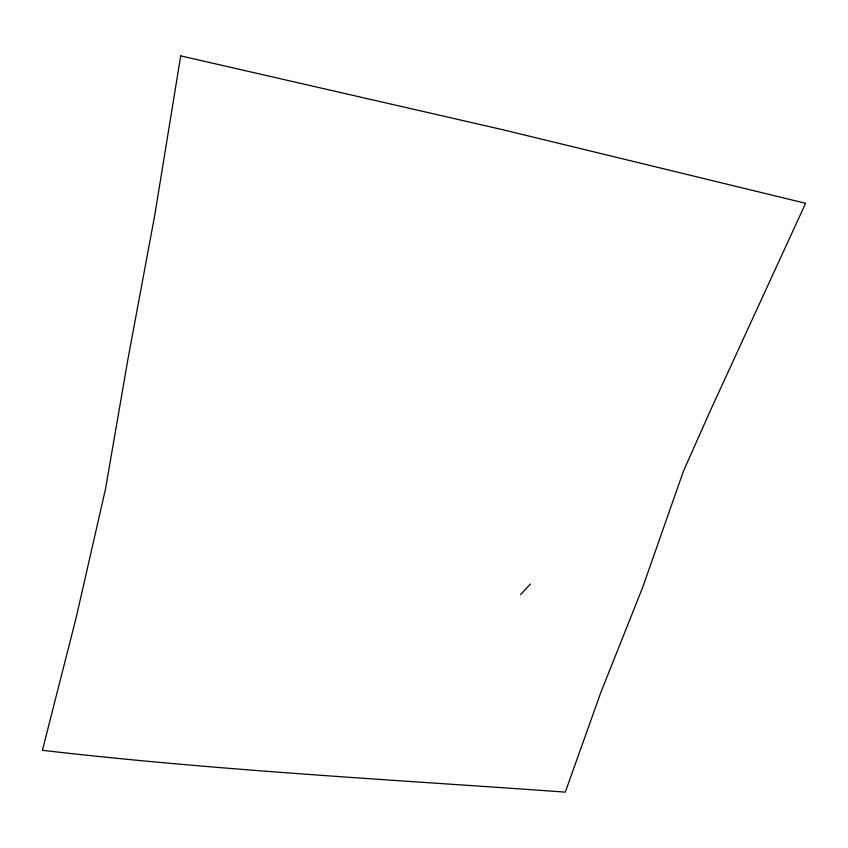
<?xml version="1.0" encoding="UTF-8"?>
<svg xmlns="http://www.w3.org/2000/svg" width="848" height="848" viewBox="0 0 848 848"><rect width="100%" height="100%" fill="white"/><g stroke="black" fill="none" stroke-linecap="round" stroke-linejoin="round"><path stroke-width="1.27" d="M520.545 594.586L530.466 584.039M180.719 55.883L154.739 215.307L128.143 358.015L105.502 488.957L76.172 617.598L42.4 750.321C216.113 770.419 390.917 779.566 565.287 792.117L601.031 691.936L642.614 587.558L683.446 471.138L710.232 410.909L805.6 203.287L503.097 129.797L180.719 55.883"/></g></svg>
